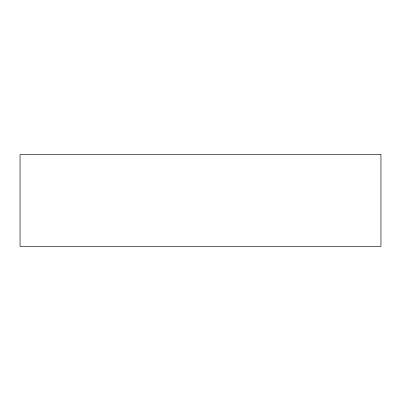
<?xml version="1.0" encoding="UTF-8"?>
<svg xmlns="http://www.w3.org/2000/svg" width="401" height="401" viewBox="0 0 401 401"><rect width="100%" height="100%" fill="white"/><g stroke="black" fill="none" stroke-linecap="round" stroke-linejoin="round"><path stroke-width="0.6" d="M380.95 154.641L20.05 154.641L20.05 246.359L380.95 246.359L380.95 154.641"/></g></svg>
